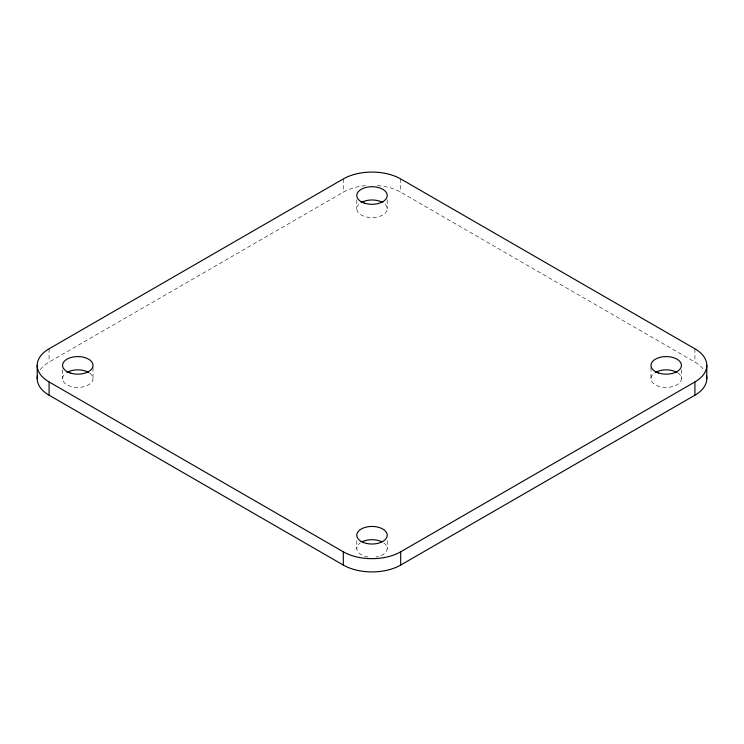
<?xml version="1.0" encoding="UTF-8"?>
<svg xmlns="http://www.w3.org/2000/svg" width="744" height="744" viewBox="0 0 744 744"><rect width="100%" height="100%" fill="white"/><g stroke="black" fill="none" stroke-linecap="round" stroke-linejoin="round"><path stroke-width="0.56" stroke-dasharray="3.72 2.79" d="M40.288 369.656A40.595 23.436 0 0 1 49.085 362.058L343.3 192.194A40.595 23.436 0 0 1 366.699 185.535M377.301 185.535A40.595 23.436 0 0 1 400.7 192.194L694.915 362.058A40.595 23.436 0 0 1 703.712 369.656M694.915 348.797L694.915 362.058M681.43 369.787L681.43 378.631M650.981 367.583L650.981 378.631M400.7 178.941L400.7 192.194M387.224 199.931L387.224 208.766M387.224 540.758L387.224 548.486M356.776 199.931L356.776 208.766M356.776 540.758L356.776 548.486M343.3 178.941L343.3 192.194M93.019 367.583L93.019 378.631M62.57 369.787L62.57 378.631M49.085 348.797L49.085 362.058M89.447 372.977A15.224 8.788 0 0 1 88.238 385.02A15.224 8.788 0 0 1 67.341 385.02A15.224 8.788 0 0 1 66.132 372.977M383.662 542.841A15.224 8.788 0 0 1 375.943 556.977M368.057 556.977A15.224 8.788 0 0 1 360.338 542.841M677.868 372.977A15.224 8.788 0 0 1 676.659 385.02A15.224 8.788 0 0 1 655.762 385.02A15.224 8.788 0 0 1 654.553 372.977M385.187 204.377A15.224 8.788 0 0 1 372 217.555A15.224 8.788 0 0 1 358.813 204.377"/><path stroke-width="1.12" d="M49.085 381.942L343.3 551.806A40.595 23.436 0 0 0 400.7 551.806L694.915 381.942A40.595 23.436 0 0 0 694.915 348.797L400.7 178.941A40.595 23.436 0 0 0 343.3 178.941L49.085 348.797A40.595 23.436 0 0 0 49.085 381.942L49.085 395.204L343.3 565.059A40.595 23.436 0 0 0 400.7 565.059L694.915 395.204A40.595 23.436 0 0 0 706.456 375.571M706.8 365.369L706.8 378.631M694.915 381.942L694.915 395.204M400.7 551.806L400.7 565.059M343.3 551.806L343.3 565.059M37.2 365.369L37.2 378.631M49.085 395.204A40.595 23.436 0 0 1 37.544 375.571M67.025 372.418A15.224 8.788 0 0 1 88.555 372.418M362.216 541.753A15.224 8.788 0 0 1 381.784 541.753M655.445 372.418A15.224 8.788 0 0 1 676.975 372.418M361.24 202.554A15.224 8.788 0 0 1 382.76 202.554M70.178 372.986A15.224 8.788 0 0 0 93.019 365.369A15.224 8.788 0 0 0 70.178 357.762A15.224 8.788 0 0 0 70.178 372.986M361.24 541.446A15.224 8.788 0 0 0 386.703 537.503A15.224 8.788 0 0 0 368.057 526.743A15.224 8.788 0 0 0 361.24 541.446M658.598 372.986A15.224 8.788 0 0 0 681.43 365.369A15.224 8.788 0 0 0 658.598 357.762A15.224 8.788 0 0 0 658.598 372.986M364.393 203.121A15.224 8.788 0 0 0 387.224 195.514A15.224 8.788 0 0 0 364.393 187.897A15.224 8.788 0 0 0 364.393 203.121"/></g></svg>
